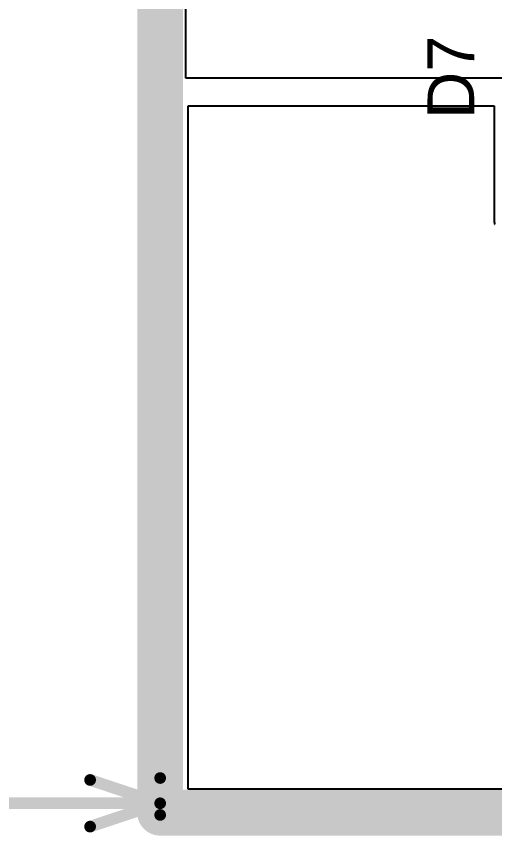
# Model space of a CAD drawing. Header units: millimetres. Extents: x -1.62 to 7.16, y -0.1 to 4.29.
# Drawn here: x 5.086 to 5.495, y -0.075 to 0.628 of the extents above; entities that cross this region are included whole.
import ezdxf

# ---------------------------------------------------------------- set-up
doc = ezdxf.new("R2010")
doc.units = ezdxf.units.MM
doc.header["$MEASUREMENT"] = 0
for name, color, linetype in [('Mechanical1', 6, 'Continuous'), ('Mechanical2', 216, 'Continuous'), ('TopLayer', 1, 'Continuous'), ('TopOverlay', 2, 'Continuous')]:
    doc.layers.add(name, color=color, linetype=linetype)
doc.styles.add('Arial', font='', dxfattribs={"height": 0.2})
doc.styles.get('Arial').set_extended_font_data('Arial')

msp = doc.modelspace()

# ---------------------------------------------------------------- linework, layer by layer
at = {"layer": 'Mechanical1', "const_width": 0.01}
for points in [[(5.209, -0.057), (5.209, -0.02534)], [(5.149, -0.027), (5.209, -0.047)], [(3.17289, -0.047), (5.209, -0.047)], [(5.149, -0.067), (5.209, -0.047)]]:
    msp.add_lwpolyline(points, dxfattribs=at)
at = {"layer": 'Mechanical1', "const_width": 0.005}
for points in [[(5.2065, -0.02534, 1), (5.2115, -0.02534, 1)], [(5.1465, -0.027, 1), (5.1515, -0.027, 1)], [(5.2065, -0.047, 1), (5.2115, -0.047, 1)], [(5.2065, -0.047, 1), (5.2115, -0.047, 1)], [(5.2065, -0.047, 1), (5.2115, -0.047, 1)], [(5.2065, -0.057, 1), (5.2115, -0.057, 1)], [(5.1465, -0.067, 1), (5.1515, -0.067, 1)]]:
    msp.add_lwpolyline(points, format="xyb", close=True, dxfattribs=at)
at = {"layer": 'Mechanical2', "const_width": 0.03937}
for points in [[(5.209, 1.568), (5.209, -0.05502)], [(5.209, -0.05502), (6.66916, -0.05502)]]:
    msp.add_lwpolyline(points, dxfattribs=at)
at = {"layer": 'Mechanical2', "const_width": 0.01969}
msp.add_lwpolyline([(5.19916, -0.05502, 1), (5.21884, -0.05502, 1)], format="xyb", close=True, dxfattribs=at)
msp.add_lwpolyline([(5.19916, -0.05502, 1), (5.21884, -0.05502, 1)], format="xyb", close=True, dxfattribs=at)
at = {"layer": 'TopLayer'}
for p, q in [((5.231, 0.57456), (5.231, 1.59519)), ((5.56527, 0.57456), (5.231, 0.57456)), ((5.233, -0.035), (5.233, 0.55087)), ((5.233, 0.55087), (5.49515, 0.55087)), ((5.49515, 0.55087), (5.49515, 0.45182)), ((5.49515, 0.45182), (5.49544, 0.45034)), ((5.49544, 0.45034), (5.49544, 0.44932)), ((5.49544, 0.44932), (5.49564, 0.44932)), ((6.6736, -0.035), (5.233, -0.035))]:
    msp.add_line(p, q, dxfattribs=at)

# ---------------------------------------------------------------- texts
at = {"layer": 'TopOverlay', "style": 'Arial'}
msp.add_text('D7', height=0.04, rotation=90, dxfattribs=at).set_placement((5.47799, 0.53968))

doc.saveas('drawing.dxf')
